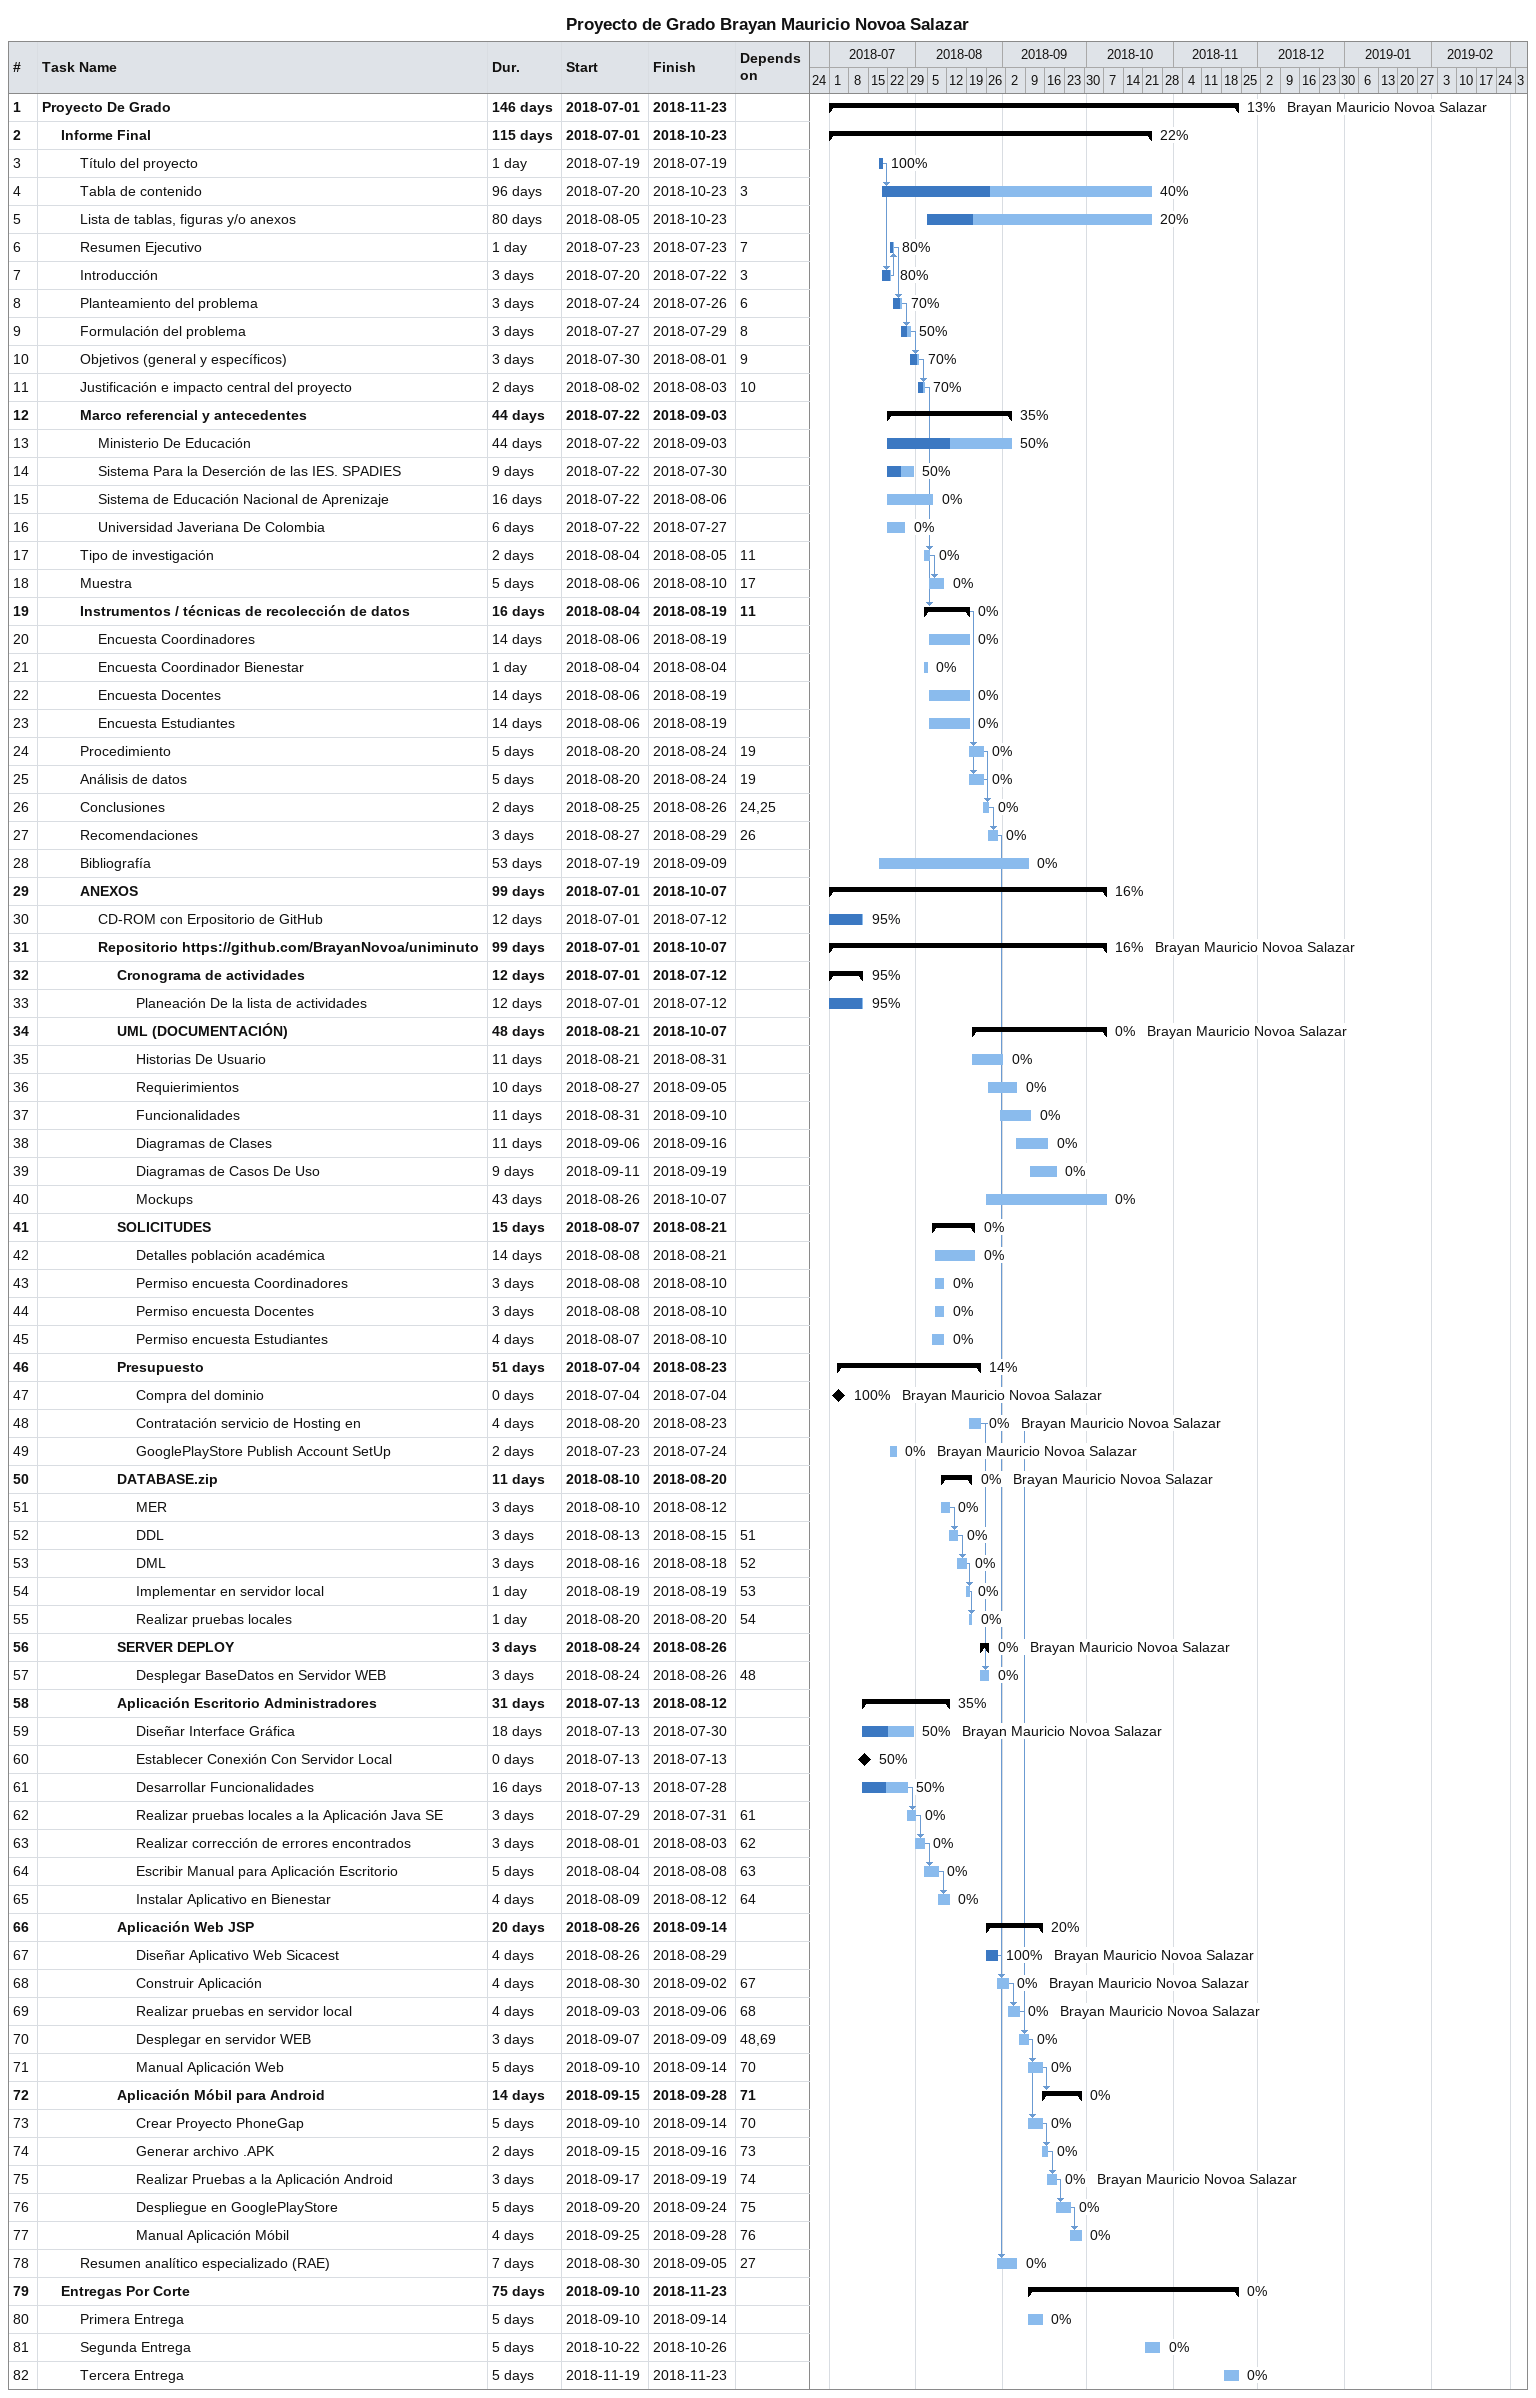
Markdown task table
Proyecto de Grado Brayan Mauricio Novoa Salazar

| ID | Level | Task | Duration | Start | Finish | Predecessors | Resources | % complete |
|---|---|---|---|---|---|---|---|---|
| 1 | 1 | **Proyecto De Grado** | 146d | 2018-07-01 | 2018-11-23 |  | Brayan Mauricio Novoa Salazar | 13 |
| 2 | 2 | **Informe Final** | 115d | 2018-07-01 | 2018-10-23 |  |  | 22 |
| 3 | 3 | Título del proyecto | 1d | 2018-07-19 | 2018-07-19 |  |  | 100 |
| 4 | 3 | Tabla de contenido | 96d | 2018-07-20 | 2018-10-23 | 3 |  | 40 |
| 5 | 3 | Lista de tablas, figuras y/o anexos | 80d | 2018-08-05 | 2018-10-23 |  |  | 20 |
| 6 | 3 | Resumen Ejecutivo | 1d | 2018-07-23 | 2018-07-23 | 7 |  | 80 |
| 7 | 3 | Introducción | 3d | 2018-07-20 | 2018-07-22 | 3 |  | 80 |
| 8 | 3 | Planteamiento del problema | 3d | 2018-07-24 | 2018-07-26 | 6 |  | 70 |
| 9 | 3 | Formulación del problema | 3d | 2018-07-27 | 2018-07-29 | 8 |  | 50 |
| 10 | 3 | Objetivos (general y específicos) | 3d | 2018-07-30 | 2018-08-01 | 9 |  | 70 |
| 11 | 3 | Justificación e impacto central del proyecto | 2d | 2018-08-02 | 2018-08-03 | 10 |  | 70 |
| 12 | 3 | **Marco referencial y antecedentes** | 44d | 2018-07-22 | 2018-09-03 |  |  | 35 |
| 13 | 4 | Ministerio De Educación | 44d | 2018-07-22 | 2018-09-03 |  |  | 50 |
| 14 | 4 | Sistema Para la Deserción de las IES. SPADIES | 9d | 2018-07-22 | 2018-07-30 |  |  | 50 |
| 15 | 4 | Sistema de Educación Nacional de Aprenizaje | 16d | 2018-07-22 | 2018-08-06 |  |  | 0 |
| 16 | 4 | Universidad Javeriana De Colombia | 6d | 2018-07-22 | 2018-07-27 |  |  | 0 |
| 17 | 3 | Tipo de investigación | 2d | 2018-08-04 | 2018-08-05 | 11 |  | 0 |
| 18 | 3 | Muestra | 5d | 2018-08-06 | 2018-08-10 | 17 |  | 0 |
| 19 | 3 | **Instrumentos / técnicas de recolección de datos** | 16d | 2018-08-04 | 2018-08-19 | 11 |  | 0 |
| 20 | 4 | Encuesta Coordinadores | 14d | 2018-08-06 | 2018-08-19 |  |  | 0 |
| 21 | 4 | Encuesta Coordinador Bienestar | 1d | 2018-08-04 | 2018-08-04 |  |  | 0 |
| 22 | 4 | Encuesta Docentes | 14d | 2018-08-06 | 2018-08-19 |  |  | 0 |
| 23 | 4 | Encuesta Estudiantes | 14d | 2018-08-06 | 2018-08-19 |  |  | 0 |
| 24 | 3 | Procedimiento | 5d | 2018-08-20 | 2018-08-24 | 19 |  | 0 |
| 25 | 3 | Análisis de datos | 5d | 2018-08-20 | 2018-08-24 | 19 |  | 0 |
| 26 | 3 | Conclusiones | 2d | 2018-08-25 | 2018-08-26 | 24, 25 |  | 0 |
| 27 | 3 | Recomendaciones | 3d | 2018-08-27 | 2018-08-29 | 26 |  | 0 |
| 28 | 3 | Bibliografía | 53d | 2018-07-19 | 2018-09-09 |  |  | 0 |
| 29 | 3 | **ANEXOS** | 99d | 2018-07-01 | 2018-10-07 |  |  | 16 |
| 30 | 4 | CD-ROM con Erpositorio de GitHub | 12d | 2018-07-01 | 2018-07-12 |  |  | 95 |
| 31 | 4 | **Repositorio https://github.com/BrayanNovoa/uniminuto** | 99d | 2018-07-01 | 2018-10-07 |  | Brayan Mauricio Novoa Salazar | 16 |
| 32 | 5 | **Cronograma de actividades** | 12d | 2018-07-01 | 2018-07-12 |  |  | 95 |
| 33 | 6 | Planeación De la lista de actividades | 12d | 2018-07-01 | 2018-07-12 |  |  | 95 |
| 34 | 5 | **UML (DOCUMENTACIÓN)** | 48d | 2018-08-21 | 2018-10-07 |  | Brayan Mauricio Novoa Salazar | 0 |
| 35 | 6 | Historias De Usuario | 11d | 2018-08-21 | 2018-08-31 |  |  | 0 |
| 36 | 6 | Requierimientos | 10d | 2018-08-27 | 2018-09-05 |  |  | 0 |
| 37 | 6 | Funcionalidades | 11d | 2018-08-31 | 2018-09-10 |  |  | 0 |
| 38 | 6 | Diagramas de Clases | 11d | 2018-09-06 | 2018-09-16 |  |  | 0 |
| 39 | 6 | Diagramas de Casos De Uso | 9d | 2018-09-11 | 2018-09-19 |  |  | 0 |
| 40 | 6 | Mockups | 43d | 2018-08-26 | 2018-10-07 |  |  | 0 |
| 41 | 5 | **SOLICITUDES** | 15d | 2018-08-07 | 2018-08-21 |  |  | 0 |
| 42 | 6 | Detalles población académica | 14d | 2018-08-08 | 2018-08-21 |  |  | 0 |
| 43 | 6 | Permiso encuesta Coordinadores | 3d | 2018-08-08 | 2018-08-10 |  |  | 0 |
| 44 | 6 | Permiso encuesta Docentes | 3d | 2018-08-08 | 2018-08-10 |  |  | 0 |
| 45 | 6 | Permiso encuesta Estudiantes | 4d | 2018-08-07 | 2018-08-10 |  |  | 0 |
| 46 | 5 | **Presupuesto** | 51d | 2018-07-04 | 2018-08-23 |  |  | 14 |
| 47 | 6 | Compra del dominio | 0d | 2018-07-04 | 2018-07-04 |  | Brayan Mauricio Novoa Salazar | 100 |
| 48 | 6 | Contratación servicio de Hosting en | 4d | 2018-08-20 | 2018-08-23 |  | Brayan Mauricio Novoa Salazar | 0 |
| 49 | 6 | GooglePlayStore Publish Account SetUp | 2d | 2018-07-23 | 2018-07-24 |  | Brayan Mauricio Novoa Salazar | 0 |
| 50 | 5 | **DATABASE.zip** | 11d | 2018-08-10 | 2018-08-20 |  | Brayan Mauricio Novoa Salazar | 0 |
| 51 | 6 | MER | 3d | 2018-08-10 | 2018-08-12 |  |  | 0 |
| 52 | 6 | DDL | 3d | 2018-08-13 | 2018-08-15 | 51 |  | 0 |
| 53 | 6 | DML | 3d | 2018-08-16 | 2018-08-18 | 52 |  | 0 |
| 54 | 6 | Implementar en servidor local | 1d | 2018-08-19 | 2018-08-19 | 53 |  | 0 |
| 55 | 6 | Realizar pruebas locales | 1d | 2018-08-20 | 2018-08-20 | 54 |  | 0 |
| 56 | 5 | **SERVER DEPLOY** | 3d | 2018-08-24 | 2018-08-26 |  | Brayan Mauricio Novoa Salazar | 0 |
| 57 | 6 | Desplegar BaseDatos en Servidor WEB | 3d | 2018-08-24 | 2018-08-26 | 48 |  | 0 |
| 58 | 5 | **Aplicación Escritorio Administradores** | 31d | 2018-07-13 | 2018-08-12 |  |  | 35 |
| 59 | 6 | Diseñar Interface Gráfica | 18d | 2018-07-13 | 2018-07-30 |  | Brayan Mauricio Novoa Salazar | 50 |
| 60 | 6 | Establecer Conexión Con Servidor Local | 0d | 2018-07-13 | 2018-07-13 |  |  | 50 |
| 61 | 6 | Desarrollar Funcionalidades | 16d | 2018-07-13 | 2018-07-28 |  |  | 50 |
| 62 | 6 | Realizar pruebas locales a la Aplicación Java SE | 3d | 2018-07-29 | 2018-07-31 | 61 |  | 0 |
| 63 | 6 | Realizar corrección de errores encontrados | 3d | 2018-08-01 | 2018-08-03 | 62 |  | 0 |
| 64 | 6 | Escribir Manual para Aplicación Escritorio | 5d | 2018-08-04 | 2018-08-08 | 63 |  | 0 |
| 65 | 6 | Instalar Aplicativo en Bienestar | 4d | 2018-08-09 | 2018-08-12 | 64 |  | 0 |
| 66 | 5 | **Aplicación Web JSP** | 20d | 2018-08-26 | 2018-09-14 |  |  | 20 |
| 67 | 6 | Diseñar Aplicativo Web Sicacest | 4d | 2018-08-26 | 2018-08-29 |  | Brayan Mauricio Novoa Salazar | 100 |
| 68 | 6 | Construir Aplicación | 4d | 2018-08-30 | 2018-09-02 | 67 | Brayan Mauricio Novoa Salazar | 0 |
| 69 | 6 | Realizar pruebas en servidor local | 4d | 2018-09-03 | 2018-09-06 | 68 | Brayan Mauricio Novoa Salazar | 0 |
| 70 | 6 | Desplegar en servidor WEB | 3d | 2018-09-07 | 2018-09-09 | 48, 69 |  | 0 |
| 71 | 6 | Manual Aplicación Web | 5d | 2018-09-10 | 2018-09-14 | 70 |  | 0 |
| 72 | 5 | **Aplicación Móbil para Android** | 14d | 2018-09-15 | 2018-09-28 | 71 |  | 0 |
| 73 | 6 | Crear Proyecto PhoneGap | 5d | 2018-09-10 | 2018-09-14 | 70 |  | 0 |
| 74 | 6 | Generar archivo .APK | 2d | 2018-09-15 | 2018-09-16 | 73 |  | 0 |
| 75 | 6 | Realizar Pruebas a la Aplicación Android | 3d | 2018-09-17 | 2018-09-19 | 74 | Brayan Mauricio Novoa Salazar | 0 |
| 76 | 6 | Despliegue en GooglePlayStore | 5d | 2018-09-20 | 2018-09-24 | 75 |  | 0 |
| 77 | 6 | Manual Aplicación Móbil | 4d | 2018-09-25 | 2018-09-28 | 76 |  | 0 |
| 78 | 3 | Resumen analítico especializado (RAE) | 7d | 2018-08-30 | 2018-09-05 | 27 |  | 0 |
| 79 | 2 | **Entregas Por Corte** | 75d | 2018-09-10 | 2018-11-23 |  |  | 0 |
| 80 | 3 | Primera Entrega | 5d | 2018-09-10 | 2018-09-14 |  |  | 0 |
| 81 | 3 | Segunda Entrega | 5d | 2018-10-22 | 2018-10-26 |  |  | 0 |
| 82 | 3 | Tercera Entrega | 5d | 2018-11-19 | 2018-11-23 |  |  | 0 |
